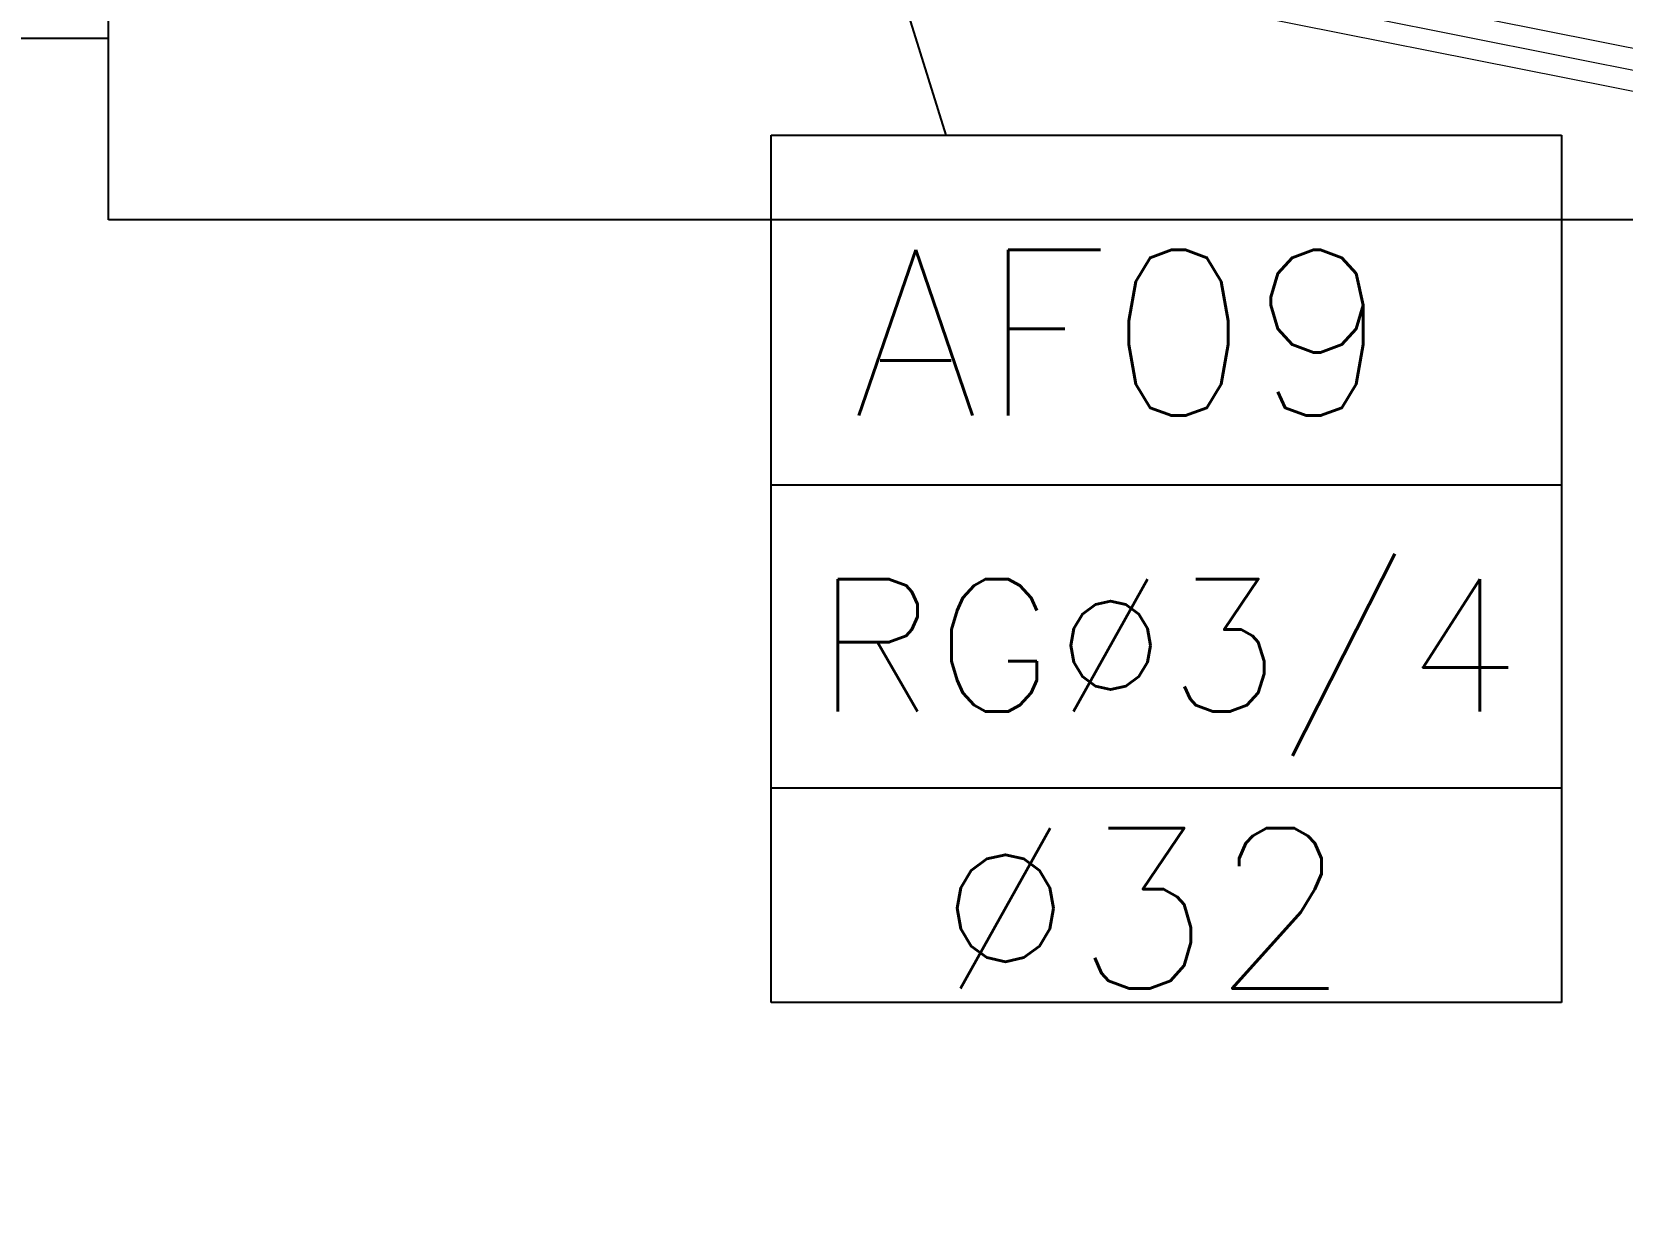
# Model space of a CAD drawing. Header units: millimetres. Extents: x 1573 to 2177, y 1587 to 1932.
# Drawn here: x 1902.854 to 1904.758, y 1894.816 to 1896.232 of the extents above; entities that cross this region are included whole.
import ezdxf
from ezdxf.enums import TextEntityAlignment as Align

# ---------------------------------------------------------------- set-up
doc = ezdxf.new("R2010")
doc.units = ezdxf.units.MM
doc.header["$LTSCALE"] = 0.03
for name, color, linetype in [('-HIDRO', 8, 'Continuous'), ('Prumadas_L', 1, 'Continuous'), ('Prumadas_Q', 3, 'Continuous'), ('Prumadas_T', 2, 'Continuous')]:
    doc.layers.add(name, color=color, linetype=linetype)
doc.layers.add('TigreCad', color=2, linetype='Continuous', lineweight=13)
doc.styles.add('ROMANS', font='romans.shx', dxfattribs={"height": 0.1})

msp = doc.modelspace()

# ---------------------------------------------------------------- linework, layer by layer
at = {"layer": '-HIDRO'}
for p, q in [((1902.9454, 1896.0073), (1902.9454, 1896.4993)), ((1902.2704, 1896.2248), (1902.9454, 1896.2248)), ((1904.9794, 1896.0073), (1902.9454, 1896.0073))]:
    msp.add_line(p, q, dxfattribs=at)
at = {"layer": 'Prumadas_L'}
for p, q in [((1903.7739, 1896.6661), (1903.9483, 1896.1086)), ((1903.7391, 1895.6898), (1904.6854, 1895.6898)), ((1903.7391, 1895.3268), (1904.6854, 1895.3268))]:
    msp.add_line(p, q, dxfattribs=at)
at = {"layer": 'Prumadas_Q'}
for p, q in [((1903.7391, 1896.1086), (1904.6854, 1896.1086)), ((1903.7391, 1895.0699), (1903.7391, 1896.1086)), ((1904.6854, 1896.1086), (1904.6854, 1895.0699)), ((1904.6854, 1895.0699), (1903.7391, 1895.0699))]:
    msp.add_line(p, q, dxfattribs=at)
at = {"layer": 'TigreCad'}
for p, q in [((1911.5292, 1894.8634), (1891.2578, 1898.9098)), ((1891.2578, 1898.8813), (1911.5245, 1894.8399)), ((1911.5198, 1894.8164), (1891.2578, 1898.8526))]:
    msp.add_line(p, q, dxfattribs=at)

# ---------------------------------------------------------------- texts
at = {"layer": 'Prumadas_T', "style": 'ROMANS'}
for s, height, p in [('AF09', 0.19845, (1904.1588, 1895.7727)), ('RG%%C3/4', 0.15876, (1904.2136, 1895.4182)), ('%%C32', 0.1921, (1904.1842, 1895.0867))]:
    msp.add_text(s, height=height, rotation=0, dxfattribs=at).set_placement(p, align=Align.CENTER)

doc.saveas('drawing.dxf')
